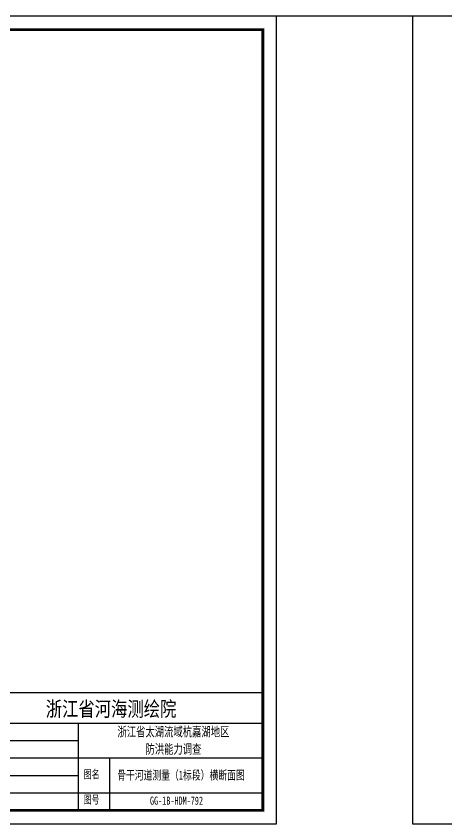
# Model space of a CAD drawing. Header units: millimetres. Extents: x 518574 to 520874, y 3371901 to 3372198.
# Drawn here: x 519368.7 to 519526.6, y 3371900.9 to 3372197.9 of the extents above; entities that cross this region are included whole.
import ezdxf
from ezdxf.enums import TextEntityAlignment as Align

# ---------------------------------------------------------------- set-up
doc = ezdxf.new("R2010")
doc.units = ezdxf.units.MM
doc.header["$LTSCALE"] = 0.4
doc.header["$MEASUREMENT"] = 0
for name, color, linetype in [('TEXT', 7, 'Continuous'), ('图框', 7, 'Continuous'), ('比例尺', 3, 'Continuous')]:
    doc.layers.add(name, color=color, linetype=linetype)
doc.styles.add('tk2', font='', dxfattribs={"width": 0.8})
doc.styles.get('tk2').set_extended_font_data('SimSun')

msp = doc.modelspace()

# ---------------------------------------------------------------- linework, layer by layer
at = {"lineweight": 100, "const_width": 0.5}
msp.add_lwpolyline([(519459.36, 3371949.15), (519349.36, 3371949.15), (519349.36, 3371905.87), (519459.36, 3371905.87), (519459.36, 3371949.15)], dxfattribs=at)
at = {"layer": 'TEXT', "color": 0}
for p, q in [((519349.36, 3371937.95, 0), (519459.36, 3371937.95, 0)), ((519391.52, 3371937.95, 0), (519391.52, 3371912.29, 0)), ((519349.36, 3371931.54, 0), (519391.52, 3371931.54, 0)), ((519349.36, 3371925.12, 0), (519391.52, 3371925.12, 0)), ((519391.52, 3371925.12, 0), (519459.36, 3371925.12, 0)), ((519403.01, 3371925.12, 0), (519403.01, 3371905.87, 0)), ((519349.36, 3371918.7, 0), (519391.52, 3371918.7, 0)), ((519349.36, 3371912.29, 0), (519459.36, 3371912.29, 0)), ((519391.52, 3371912.29, 0), (519391.52, 3371905.87, 0))]:
    msp.add_line(p, q, dxfattribs=at)
at = {"layer": '图框', "flags": 128}
for points in [[(519044.36, 3371900.87), (519464.36, 3371900.87), (519464.36, 3372197.87), (519044.36, 3372197.87)], [(519514.36, 3371900.87), (519934.36, 3371900.87), (519934.36, 3372197.87), (519514.36, 3372197.87)]]:
    msp.add_lwpolyline(points, close=True, dxfattribs=at)
at = {"layer": '图框', "const_width": 1, "flags": 128}
msp.add_lwpolyline([(519069.36, 3371905.87), (519459.36, 3371905.87), (519459.36, 3372192.87), (519069.36, 3372192.87)], close=True, dxfattribs=at)
at = {"layer": '比例尺', "linetype": 'Continuous'}
msp.add_lwpolyline([(519514.36, 3372197.87), (519464.36, 3372197.87)], dxfattribs=at)

# ---------------------------------------------------------------- texts
at = {"layer": 'TEXT', "color": 7, "ltscale": 8, "style": 'tk2'}
for tag, p, s, height, width in [('浙江省河海测绘院', (519379.58, 3371940.39, 0), '（单位名称）', 5.5, 0.8), ('图名', (519393.51, 3371917.62, 0), '审查', 3, 0.7), ('图号', (519393.46, 3371908.29, 0), '图号', 3, 0.7)]:
    msp.add_attdef(tag, p, s, height=height, dxfattribs=dict(at, width=width))
at = {"layer": 'TEXT', "color": 0, "style": 'tk2', "width": 0.7}
for tag, text, height, p in [('浙江省太湖流域杭嘉湖地区', '浙江省太湖流域杭嘉湖地区', 3.5, (519426.5, 3371934.77, -206.67)), ('防洪能力调查', '防洪能力调查', 3.5, (519426.5, 3371928.38, -206.67)), ('骨干河道测量（1标段）横断面图', '骨干河道测量（1标段）横断面图', 3.3, (519429.25, 3371918.8, -206.67)), ('GG-1B-HDM-792', 'GG-1B-HDM-001', 3, (519427.62, 3371909.4, -206.67))]:
    msp.add_attdef(tag, text=text, height=height, dxfattribs=at).set_placement(p, align=Align.MIDDLE_CENTER)

doc.saveas('drawing.dxf')
